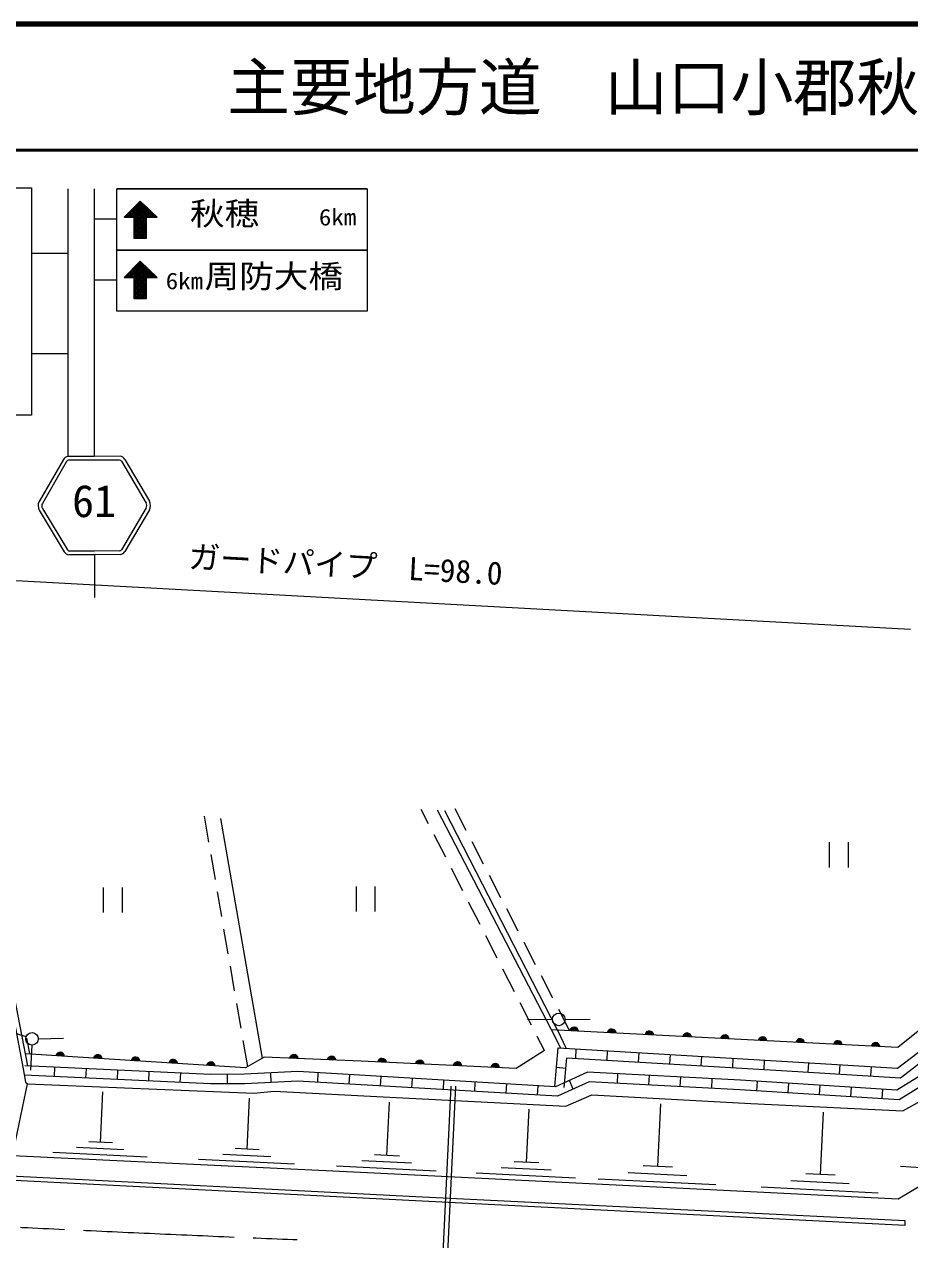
# Model space of a CAD drawing. Units: millimetres, scale not verified. Extents: x 40000 to 680000, y 20000 to 380000.
# Drawn here: x 200618 to 270978, y 283345 to 380000 of the extents above; entities that cross this region are included whole.
import ezdxf
from ezdxf.enums import TextEntityAlignment as Align

# ---------------------------------------------------------------- set-up
doc = ezdxf.new("R2010")
doc.units = ezdxf.units.MM
doc.header["$LTSCALE"] = 1000
doc.linetypes.add('CHAIN', pattern=[18.5, 12, -1.5, 3.5, -1.5])
for name, color, linetype, lineweight in [('M-BGD', 7, 'Continuous', 13), ('M-BMK', 2, 'CHAIN', 13), ('M-STR-HTXT', 7, 'Continuous', 13), ('M-STR-STRC', 7, 'Continuous', 13), ('M-STR-STRD', 7, 'Continuous', 13), ('M-TTL', 2, 'Continuous', 140), ('M-TTL-LINE', 7, 'Continuous', 50)]:
    doc.layers.add(name, color=color, linetype=linetype, lineweight=lineweight)
doc.layers.add('M-TTL-TXT', color=7, linetype='Continuous')
doc.styles.add('ＭＳ ゴシック', font='')
doc.styles.get('ＭＳ ゴシック').set_extended_font_data('MS Gothic')

msp = doc.modelspace()

# ---------------------------------------------------------------- linework, layer by layer
at = {"layer": 'M-BGD'}
for p, q in [((232739, 316426), (232163, 317552)), ((242526, 300037), (233465, 317508)), ((242980, 300013), (234036, 317445)), ((234821, 317624), (235712, 315900)), ((200895, 297183), (197167, 316402)), ((215291, 314951), (214933, 317026)), ((216208, 316839), (219521, 297774)), ((234103, 313754), (233193, 315535)), ((236171, 315012), (237089, 313235)), ((264580, 314951), (264580, 312951)), ((266080, 314951), (266080, 312951)), ((215802, 311995), (215461, 313966)), ((235467, 311082), (234558, 312863)), ((237549, 312347), (238467, 310570)), ((206887, 311363), (206887, 309363)), ((208387, 311363), (208387, 309363)), ((226979, 311435), (226979, 309435)), ((228479, 311435), (228479, 309435)), ((216312, 309039), (215972, 311009)), ((236832, 308410), (235922, 310192)), ((238926, 309682), (239845, 307905)), ((216822, 306082), (216482, 308053)), ((238196, 305739), (237287, 307520)), ((240304, 307017), (241223, 305241)), ((217333, 303126), (216993, 305097)), ((239561, 303067), (238651, 304848)), ((241682, 304352), (242600, 302576)), ((217843, 300170), (217503, 302141)), ((240925, 300395), (240016, 302176)), ((243059, 301687), (243950, 299964)), ((242593, 300855), (240593, 300827)), ((243593, 300864), (245593, 300871)), ((200754, 299474), (198853, 300093)), ((243244, 298581), (242526, 300037)), ((242980, 300013), (243689, 298555)), ((200799, 299376), (201029, 298155)), ((201206, 298819), (201110, 296822)), ((201730, 299331), (203729, 299379)), ((218372, 297109), (218013, 299184)), ((241956, 298378), (241380, 299505)), ((270022, 296987), (273232, 299466)), ((270257, 296221), (273493, 298719)), ((242767, 295515), (243052, 298592)), ((243052, 298592), (260827, 297548)), ((243514, 295446), (243732, 297801)), ((243732, 297801), (260782, 296800)), ((244453, 298510), (244409, 297761)), ((246948, 298363), (246904, 297615)), ((249444, 298217), (249400, 297468)), ((251940, 298070), (251896, 297321)), ((254435, 297924), (254391, 297175)), ((256931, 297777), (256887, 297028)), ((215421, 296479), (200656, 297172)), ((203019, 296310), (203054, 297060)), ((205516, 296193), (205551, 296942)), ((208013, 296076), (208048, 296825)), ((242910, 297054), (243657, 296984)), ((259427, 297631), (259383, 296882)), ((260782, 296800), (270257, 296221)), ((260827, 297548), (270022, 296987)), ((262929, 297420), (262883, 296671)), ((265424, 297268), (265379, 296519)), ((267920, 297115), (267874, 296366)), ((273248, 297271), (269955, 295235)), ((215405, 295729), (200621, 296423)), ((210510, 295959), (210545, 296708)), ((213008, 295842), (213043, 296591)), ((218113, 296497), (215421, 296479)), ((216770, 295738), (216765, 296488)), ((222365, 296712), (218113, 296497)), ((222362, 295961), (218134, 295747)), ((220248, 295854), (220210, 296603)), ((242981, 294748), (222362, 295961)), ((242839, 295508), (222365, 296712)), ((223937, 295868), (223981, 296617)), ((226432, 295722), (226476, 296470)), ((228928, 295575), (228972, 296323)), ((231424, 295428), (231468, 296177)), ((233919, 295281), (233963, 296030)), ((236415, 295134), (236459, 295883)), ((245369, 296666), (242839, 295508)), ((245514, 295907), (242981, 294748)), ((244248, 295328), (243935, 296010)), ((257526, 296023), (245369, 296666)), ((257482, 295274), (245514, 295907)), ((247753, 295789), (247793, 296538)), ((250250, 295657), (250290, 296406)), ((252746, 295525), (252786, 296274)), ((255243, 295393), (255283, 296142)), ((269955, 295235), (257526, 296023)), ((258825, 295189), (258872, 295938)), ((261320, 295031), (261367, 295780)), ((273464, 296523), (270147, 294472)), ((199682, 290021), (200877, 295747)), ((206676, 291089), (206869, 295094)), ((218134, 295747), (215405, 295729)), ((233777, 279661), (234542, 295563)), ((234141, 279641), (234905, 295544)), ((238911, 294988), (238955, 295736)), ((241406, 294841), (241450, 295589)), ((270147, 294472), (257482, 295274)), ((263815, 294873), (263862, 295621)), ((266310, 294715), (266357, 295463)), ((268805, 294557), (268852, 295305)), ((218322, 290543), (218517, 294603)), ((229436, 290047), (229645, 294269)), ((250967, 289173), (251213, 294156)), ((240527, 289498), (240736, 293717)), ((263881, 288529), (264126, 293491)), ((207615, 291044), (205737, 291134)), ((210382, 289907), (202874, 290268)), ((208529, 290498), (204775, 290679)), ((220200, 289944), (216395, 290127)), ((219273, 290497), (217370, 290589)), ((230425, 289998), (228447, 290096)), ((222079, 289345), (214467, 289711)), ((233341, 288796), (225426, 289188)), ((231389, 289422), (227431, 289617)), ((242479, 288873), (238523, 289068)), ((241516, 289449), (239538, 289547)), ((252135, 289115), (249799, 289231)), ((277008, 288730), (270241, 289160)), ((244430, 288248), (236520, 288639)), ((255577, 287696), (246234, 288158)), ((253272, 288435), (248600, 288666)), ((265044, 288471), (262718, 288586)), ((268471, 287058), (259167, 287519)), ((266176, 287794), (261524, 288024))]:
    msp.add_line(p, q, dxfattribs=at)
for points in [[(196855, 316348), (200538, 296933), (200708, 295881), (200877, 295747)], [(331704, 300954), (326654, 301847), (316736, 301669), (290837, 301223), (273143, 301134), (270048, 298628), (242526, 300037)], [(241956, 298378), (239708, 296969), (227383, 297540), (219686, 297870), (218206, 297013), (200711, 298131)], [(297535, 295372), (276488, 288363), (273402, 288559), (270066, 286579), (227882, 288666), (199682, 290021)], [(200877, 295747), (218848, 294989), (220462, 295158), (229131, 294695), (243659, 293972), (245719, 294855), (258356, 294168), (270423, 293589), (272831, 294926), (286075, 295185), (297535, 295372)]]:
    msp.add_lwpolyline(points, dxfattribs=at)
for centre in [(243093, 300862), (201230, 299319)]:
    msp.add_circle(centre, 500, dxfattribs=at)
for centre, radius, start, end in [((244300, 299892), 354, 5.86649, 168.27166), ((244300, 299892), 283, 8.09052, 166.04763), ((244300, 299892), 212, 11.83685, 162.3013), ((244300, 299892), 142, 19.54858, 154.58957), ((244300, 299892), 100, 29.86624, 144.27191), ((247296, 299738), 354, 5.86649, 168.27166), ((247296, 299738), 283, 8.09052, 166.04763), ((247296, 299738), 212, 11.83685, 162.3013), ((247296, 299738), 142, 19.54858, 154.58957), ((247296, 299738), 100, 29.86624, 144.27191), ((250292, 299585), 354, 5.86649, 168.27166), ((250292, 299585), 283, 8.09052, 166.04763), ((250292, 299585), 212, 11.83685, 162.3013), ((250292, 299585), 142, 19.54858, 154.58957), ((250292, 299585), 100, 29.86624, 144.27191), ((253289, 299431), 354, 5.86649, 168.27166), ((253289, 299431), 283, 8.09052, 166.04763), ((253289, 299431), 212, 11.83685, 162.3013), ((256285, 299278), 354, 5.86649, 168.27166), ((253289, 299431), 142, 19.54858, 154.58957), ((253289, 299431), 100, 29.86624, 144.27191), ((256285, 299278), 283, 8.09052, 166.04763), ((256285, 299278), 212, 11.83685, 162.3013), ((256285, 299278), 142, 19.54858, 154.58957), ((256285, 299278), 100, 29.86624, 144.27191), ((259281, 299125), 354, 5.86649, 168.27166), ((259281, 299125), 283, 8.09052, 166.04763), ((259281, 299125), 212, 11.83685, 162.3013), ((259281, 299125), 142, 19.54858, 154.58957), ((259281, 299125), 100, 29.86624, 144.27191), ((262277, 298971), 354, 5.86649, 168.27166), ((262277, 298971), 283, 8.09052, 166.04763), ((262277, 298971), 212, 11.83685, 162.3013), ((262277, 298971), 142, 19.54858, 154.58957), ((262277, 298971), 100, 29.86624, 144.27191), ((265273, 298818), 354, 5.86649, 168.27166), ((265273, 298818), 283, 8.09052, 166.04763), ((265273, 298818), 212, 11.83685, 162.3013), ((265273, 298818), 142, 19.54858, 154.58957), ((265273, 298818), 100, 29.86624, 144.27191), ((268269, 298664), 354, 5.86649, 168.27166), ((268269, 298664), 283, 8.09052, 166.04763), ((268269, 298664), 212, 11.83685, 162.3013), ((268269, 298664), 142, 19.54858, 154.58957), ((268269, 298664), 100, 29.86624, 144.27191), ((203467, 297900), 354, 5.14345, 167.54863), ((203467, 297900), 283, 7.36749, 165.32459), ((203467, 297900), 212, 11.11381, 161.57826), ((203467, 297900), 142, 18.82554, 153.86653), ((203467, 297900), 100, 29.14321, 143.54887), ((206461, 297709), 354, 5.14345, 167.54863), ((206461, 297709), 283, 7.36749, 165.32459), ((206461, 297709), 212, 11.11381, 161.57826), ((206461, 297709), 142, 18.82554, 153.86653), ((206461, 297709), 100, 29.14321, 143.54887), ((209455, 297518), 354, 5.14345, 167.54863), ((209455, 297518), 283, 7.36749, 165.32459), ((209455, 297518), 212, 11.11381, 161.57826), ((222034, 297715), 354, 6.34243, 168.74761), ((222034, 297715), 283, 8.56647, 166.52357), ((222034, 297715), 212, 12.3128, 162.77725), ((222034, 297715), 142, 20.02453, 155.06552), ((222034, 297715), 100, 30.34219, 144.74785), ((225031, 297586), 354, 6.34243, 168.74761), ((225031, 297586), 283, 8.56647, 166.52357), ((225031, 297586), 212, 12.3128, 162.77725), ((225031, 297586), 142, 20.02453, 155.06552), ((229048, 297408), 354, 6.14595, 168.55113), ((209455, 297518), 142, 18.82554, 153.86653), ((209455, 297518), 100, 29.14321, 143.54887), ((212449, 297327), 354, 5.14345, 167.54863), ((212449, 297327), 283, 7.36749, 165.32459), ((212449, 297327), 212, 11.11381, 161.57826), ((212449, 297327), 142, 18.82554, 153.86653), ((212449, 297327), 100, 29.14321, 143.54887), ((215443, 297136), 354, 5.14345, 167.54863), ((215443, 297136), 283, 7.36749, 165.32459), ((215443, 297136), 212, 11.11381, 161.57826), ((215443, 297136), 142, 18.82554, 153.86653), ((215443, 297136), 100, 29.14321, 143.54887), ((225031, 297586), 100, 30.34219, 144.74785), ((229048, 297408), 283, 8.36999, 166.32709), ((229048, 297408), 212, 12.11632, 162.58077), ((229048, 297408), 142, 19.82805, 154.86904), ((229048, 297408), 100, 30.14571, 144.55138), ((232045, 297269), 354, 6.14595, 168.55113), ((232045, 297269), 283, 8.36999, 166.32709), ((232045, 297269), 212, 12.11632, 162.58077), ((232045, 297269), 142, 19.82805, 154.86904), ((232045, 297269), 100, 30.14571, 144.55138), ((235041, 297131), 354, 6.14595, 168.55113), ((235041, 297131), 283, 8.36999, 166.32709), ((235041, 297131), 212, 12.11632, 162.58077), ((235041, 297131), 142, 19.82805, 154.86904), ((235041, 297131), 100, 30.14571, 144.55138), ((238038, 296992), 354, 6.14595, 168.55113), ((238038, 296992), 283, 8.36999, 166.32709), ((238038, 296992), 212, 12.11632, 162.58077), ((238038, 296992), 142, 19.82805, 154.86904), ((238038, 296992), 100, 30.14571, 144.55138)]:
    msp.add_arc(centre, radius, start, end, dxfattribs=at)
at = {"layer": 'M-BMK'}
msp.add_arc((342940, 3230568), 2949687, 266.60698, 267.65773, dxfattribs=at)
at = {"layer": 'M-STR-HTXT'}
msp.add_line((180971, 336785), (271042, 331898), dxfattribs=at)
at = {"layer": 'M-STR-STRC'}
for p, q in [((204087, 366919), (204087, 345634)), ((206159, 366919), (206159, 345634)), ((227861, 366905), (207958, 366905)), ((208641, 364666), (209871, 365896)), ((208782, 364666), (209944, 365828)), ((208924, 364666), (210017, 365759)), ((209065, 364666), (210090, 365691)), ((209206, 364666), (210164, 365623)), ((210324, 364341), (209273, 365393)), ((209323, 364641), (210237, 365554)), ((209323, 364499), (210310, 365486)), ((209323, 364358), (210383, 365418)), ((210324, 364482), (209343, 365463)), ((210324, 364624), (209414, 365534)), ((210424, 364666), (209485, 365604)), ((210565, 364666), (209556, 365675)), ((210707, 364666), (209627, 365745)), ((210848, 364666), (209698, 365816)), ((210989, 364666), (209769, 365886)), ((211131, 364666), (210321, 365476)), ((206159, 364536), (207958, 364536)), ((208585, 364666), (208563, 364687)), ((208726, 364666), (208634, 364758)), ((208868, 364666), (208705, 364828)), ((209009, 364666), (208776, 364899)), ((209151, 364666), (208847, 364969)), ((209292, 364666), (208918, 365040)), ((210324, 363775), (208989, 365110)), ((210324, 363917), (209060, 365181)), ((210324, 364058), (209131, 365251)), ((210324, 364199), (209202, 365322)), ((209323, 364216), (210456, 365349)), ((209323, 364075), (210529, 365281)), ((209323, 363934), (210602, 365213)), ((209323, 363792), (210675, 365144)), ((209323, 363651), (210324, 364652)), ((210324, 363634), (209323, 364635)), ((209323, 363509), (210324, 364511)), ((210324, 363492), (209323, 364494)), ((210338, 364666), (210748, 365076)), ((210479, 364666), (210821, 365008)), ((210621, 364666), (210894, 364939)), ((210762, 364666), (210968, 364871)), ((210904, 364666), (211041, 364803)), ((211045, 364666), (211114, 364734)), ((211186, 364666), (211187, 364666)), ((209323, 363368), (210324, 364369)), ((210324, 363351), (209323, 364352)), ((209323, 363226), (210324, 364228)), ((210324, 363209), (209323, 364211)), ((209323, 363085), (210324, 364086)), ((210324, 363068), (209323, 364069)), ((210258, 362993), (209323, 363928)), ((210117, 362993), (209323, 363786)), ((209975, 362993), (209323, 363645)), ((209834, 362993), (209323, 363504)), ((209372, 362993), (210324, 363945)), ((209513, 362993), (210324, 363803)), ((209655, 362993), (210324, 363662)), ((209796, 362993), (210324, 363521)), ((209692, 362993), (209323, 363362)), ((209551, 362993), (209323, 363221)), ((209409, 362993), (209323, 363079)), ((209938, 362993), (210324, 363379)), ((210079, 362993), (210324, 363238)), ((210220, 362993), (210324, 363096)), ((201189, 361804), (204087, 361804)), ((208641, 359876), (209871, 361106)), ((208782, 359876), (209944, 361038)), ((208924, 359876), (210017, 360970)), ((209065, 359876), (210090, 360901)), ((210324, 359410), (209202, 360532)), ((209206, 359876), (210164, 360833)), ((210324, 359551), (209273, 360603)), ((209323, 359851), (210237, 360765)), ((209323, 359709), (210310, 360696)), ((209323, 359568), (210383, 360628)), ((209323, 359427), (210456, 360560)), ((210324, 359692), (209343, 360673)), ((210324, 359834), (209414, 360744)), ((210424, 359876), (209485, 360814)), ((210565, 359876), (209556, 360885)), ((210707, 359876), (209627, 360955)), ((210848, 359876), (209698, 361026)), ((210989, 359876), (209769, 361096)), ((211131, 359876), (210321, 360686)), ((206159, 359676), (207958, 359676)), ((208585, 359876), (208563, 359897)), ((208726, 359876), (208634, 359968)), ((208868, 359876), (208705, 360039)), ((209009, 359876), (208776, 360109)), ((209151, 359876), (208847, 360180)), ((209292, 359876), (208918, 360250)), ((210324, 358985), (208989, 360321)), ((210324, 359127), (209060, 360391)), ((210324, 359268), (209131, 360462)), ((209323, 359285), (210529, 360491)), ((209323, 359144), (210602, 360423)), ((209323, 359002), (210675, 360355)), ((209323, 358861), (210324, 359862)), ((210324, 358844), (209323, 359845)), ((209323, 358719), (210324, 359721)), ((210324, 358702), (209323, 359704)), ((209323, 358578), (210324, 359579)), ((210324, 358561), (209323, 359562)), ((210338, 359876), (210748, 360286)), ((210479, 359876), (210821, 360218)), ((210621, 359876), (210894, 360150)), ((210762, 359876), (210968, 360081)), ((210904, 359876), (211041, 360013)), ((211045, 359876), (211114, 359945)), ((211186, 359876), (211187, 359876)), ((209323, 358437), (210324, 359438)), ((210324, 358420), (209323, 359421)), ((209323, 358295), (210324, 359297)), ((210324, 358278), (209323, 359279)), ((210258, 358203), (209323, 359138)), ((210117, 358203), (209323, 358997)), ((209975, 358203), (209323, 358855)), ((209834, 358203), (209323, 358714)), ((209372, 358203), (210324, 359155)), ((209513, 358203), (210324, 359014)), ((209655, 358203), (210324, 358872)), ((209796, 358203), (210324, 358731)), ((209692, 358203), (209323, 358572)), ((209551, 358203), (209323, 358431)), ((209409, 358203), (209323, 358289)), ((209938, 358203), (210324, 358589)), ((210079, 358203), (210324, 358448)), ((210220, 358203), (210324, 358307)), ((201189, 353833), (204087, 353833)), ((203722, 345381), (201791, 342039)), ((203982, 345231), (202051, 341889)), ((208339, 345249), (210298, 341923)), ((208598, 345401), (210556, 342075)), ((201800, 341351), (203780, 338044)), ((202057, 341505), (204037, 338198)), ((210294, 341539), (208342, 338216)), ((210553, 341387), (208601, 338064)), ((206192, 337808), (206192, 334423))]:
    msp.add_line(p, q, dxfattribs=at)
for points in [[(179129, 366995), (201189, 366995), (201189, 348928), (179129, 348928)], [(208223, 345651), (206159, 345634), (204095, 345634)], [(208190, 345351), (206161, 345334), (204130, 345334)], [(208225, 337825), (206192, 337808), (204157, 337808)], [(208185, 338125), (206190, 338108), (204194, 338108)]]:
    msp.add_lwpolyline(points, dxfattribs=at)
for points in [[(227861, 366905), (227861, 362045), (207958, 362045), (207958, 366905)], [(210324, 364666), (211187, 364666), (209824, 365941), (208542, 364666), (209323, 364666), (209323, 362993), (210324, 362993)], [(227861, 362045), (227861, 357185), (207958, 357185), (207958, 362045)], [(210324, 359876), (211187, 359876), (209824, 361151), (208542, 359876), (209323, 359876), (209323, 358203), (210324, 358203)]]:
    msp.add_lwpolyline(points, close=True, dxfattribs=at)
for centre, radius, start, end in [((204112, 345208), 427, 92.29572, 156.02366), ((204152, 345144), 191, 96.53703, 152.95737), ((208170, 345161), 191, 27.51575, 83.93609), ((208209, 345225), 427, 24.44946, 88.1774), ((202418, 341703), 711, 151.80974, 209.66878), ((202418, 341703), 412, 151.80974, 209.66878), ((209932, 341734), 412, 330.80435, 28.66338), ((209932, 341734), 711, 330.80435, 28.66338), ((204270, 338410), 612, 216.76349, 259.34701), ((204206, 338312), 203, 214.0004, 273.155), ((208172, 338328), 203, 267.31812, 326.47272), ((208107, 338426), 612, 281.12611, 323.70964)]:
    msp.add_arc(centre, radius, start, end, dxfattribs=at)
at = {"layer": 'M-STR-STRD'}
for p, q in [((231721, 286741), (177366, 289530)), ((270630, 284834), (231721, 286741)), ((270609, 284495), (270630, 284834))]:
    msp.add_line(p, q, dxfattribs=at)
msp.add_lwpolyline([(177360, 289222), (231716, 286450), (270609, 284495)], dxfattribs=at)
at = {"layer": 'M-TTL'}
msp.add_line((680000, 380000), (40000, 380000), dxfattribs=at)
at = {"layer": 'M-TTL-LINE'}
msp.add_line((40000, 370000), (680000, 370000), dxfattribs=at)

# ---------------------------------------------------------------- texts
at = {"layer": 'M-STR-HTXT', "style": 'ＭＳ ゴシック'}
msp.add_text('ガードパイプ  L=98.0', height=1833, rotation=356.894, dxfattribs=at).set_placement((226071, 335540), align=Align.BOTTOM_CENTER)
at = {"layer": 'M-STR-STRC', "style": 'ＭＳ ゴシック', "width": 1.1}
for s, height, p in [('秋穂', 1833, (216535, 363483)), ('6km', 1320, (225510, 363604)), ('周防大橋', 1833, (220449, 358501)), ('6km', 1320, (213338, 358534))]:
    msp.add_text(s, height=height, dxfattribs=at).set_placement(p, align=Align.BOTTOM_CENTER)
at = {"layer": 'M-STR-STRC', "style": 'ＭＳ ゴシック'}
msp.add_text('61', height=2566, dxfattribs=at).set_placement((204415, 340042), align=Align.BOTTOM_LEFT)
at = {"layer": 'M-TTL-TXT', "style": 'ＭＳ ゴシック'}
msp.add_text('主要地方道\u3000山口小郡秋穂線', height=3666, dxfattribs=at).set_placement((216734, 375000), align=Align.MIDDLE_LEFT)

doc.saveas('drawing.dxf')
